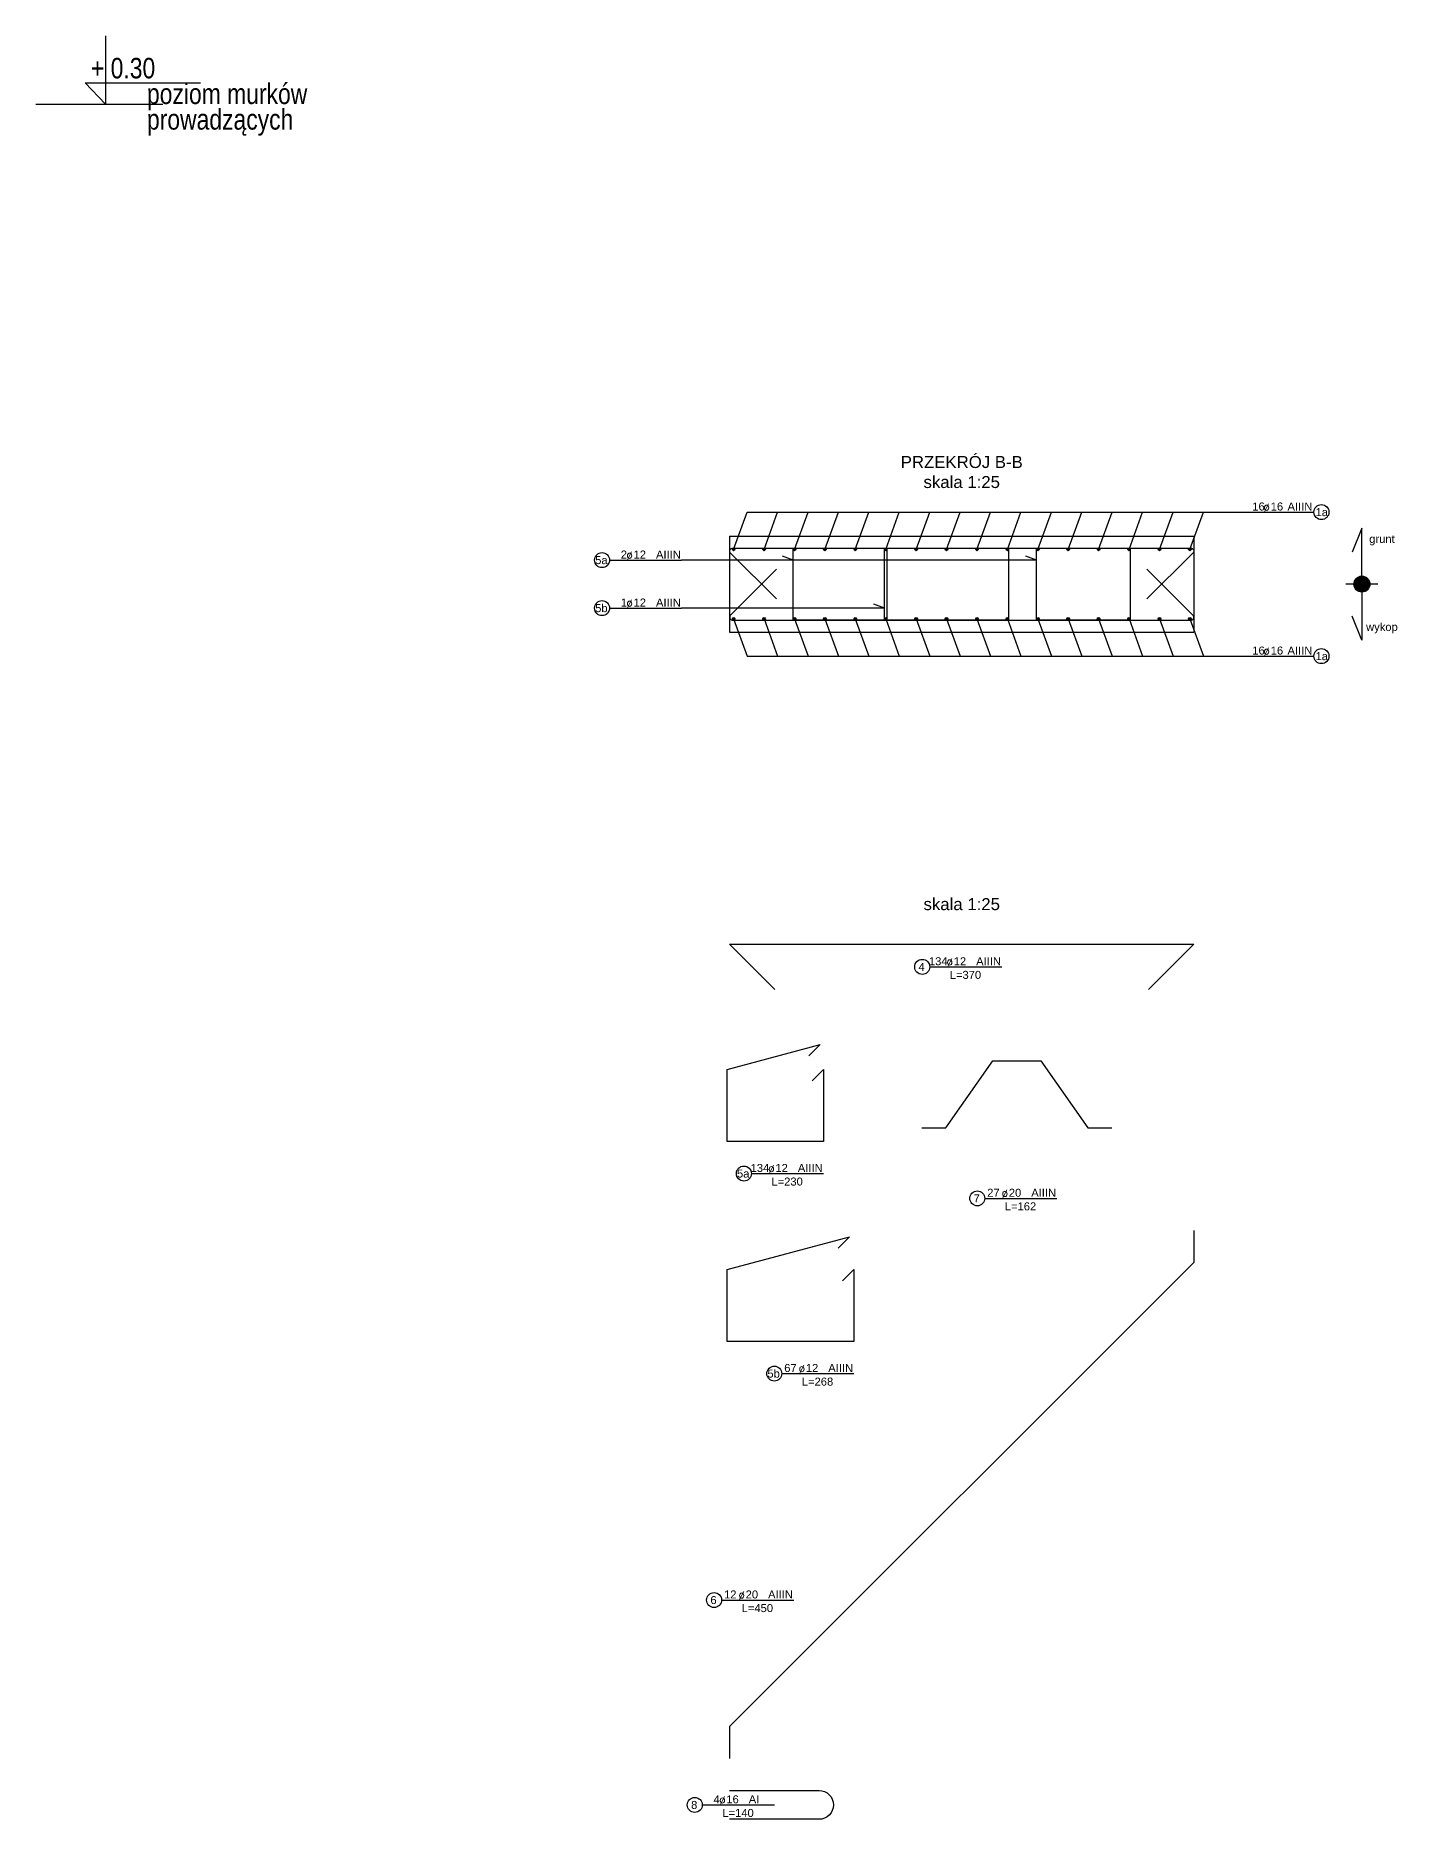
# Model space of a CAD drawing. Extents: x -5033 to 9347, y -17890 to -2362.
# Drawn here: x 4526 to 5377, y -5730 to -4615 of the extents above; entities that cross this region are included whole.
import ezdxf
from ezdxf.enums import TextEntityAlignment as Align

# ---------------------------------------------------------------- set-up
doc = ezdxf.new("R2010")
doc.units = 0
doc.header["$MEASUREMENT"] = 0
for name, color, linetype in [('__SOL-KOTY_WYSOKOSCIOWE', 4, 'CONTINUOUS'), ('__SOL-OPISY', 4, 'CONTINUOUS'), ('__SOL-WIDOK', 4, 'CONTINUOUS'), ('__SOL-ZBROJENIE', 3, 'CONTINUOUS')]:
    doc.layers.add(name, color=color, linetype=linetype)
doc.styles.add('ARIAL', font='arial.ttf', dxfattribs={"height": 2.5})
doc.styles.add('SIMPLEX', font='SIMPLEX.SHX', dxfattribs={"width": 0.8})
doc.styles.get("Standard").update_dxf_attribs({"font": 'arial.ttf'})

# ---------------------------------------------------------------- blocks, each defined once
blk = doc.blocks.new('KOTA')
at = {"layer": '__SOL-KOTY_WYSOKOSCIOWE'}
for p, q in [((0, 33.35), (0, 0)), ((0, 0), (-9.85, 10.39)), ((-9.85, 10.39), (46.51, 10.39)), ((-34, 0), (28, 0))]:
    blk.add_line(p, q, dxfattribs=at)
at = {"layer": '__SOL-KOTY_WYSOKOSCIOWE', "style": 'ARIAL', "width": 0.8}
blk.add_attdef('RZEDNA', (500.47, 15.86), '', height=10.4, dxfattribs=at)
blk = doc.blocks.new('OPIS_PRAWY')
at = {"layer": '__SOL-OPISY'}
blk.add_line((0, 0), (90, 0), dxfattribs=at)
blk.add_circle((99.4, 0), 9.36, dxfattribs=at)
at = {"layer": '__SOL-OPISY', "style": 'SIMPLEX', "width": 0.9}
blk.add_text(' %%c ', height=10, dxfattribs=at).set_placement((20.9, 0.5))
at = {"layer": '__SOL-OPISY', "style": 'ARIAL', "width": 0.8}
blk.add_attdef('ILOSC', text='', height=10, dxfattribs=at).set_placement((27.1, 0.1), align=Align.RIGHT)
for tag, p in [('SREDNICA', (35.4, 0.1)), ('STAL', (58.4, 0.5))]:
    blk.add_attdef(tag, p, '', height=10, dxfattribs=at)
for tag, p in [('NUMER', (99.4, 0)), ('DLUGOSC', (52.8, -6.1))]:
    blk.add_attdef(tag, text='', height=10, dxfattribs=at).set_placement(p, align=Align.MIDDLE)
blk = doc.blocks.new('OPIS_LEWY')
at = {"layer": '__SOL-OPISY'}
blk.add_line((-90, 0), (0, 0), dxfattribs=at)
blk.add_circle((-99.4, 0), 9.36, dxfattribs=at)
at = {"layer": '__SOL-OPISY', "style": 'SIMPLEX', "width": 0.9}
blk.add_text(' %%c ', height=10, dxfattribs=at).set_placement((-75, 0.5))
at = {"layer": '__SOL-OPISY', "style": 'ARIAL', "width": 0.8}
for tag, p in [('NUMER', (-99.4, 0)), ('DLUGOSC', (-58.9, -6.6))]:
    blk.add_attdef(tag, text='', height=10, dxfattribs=at).set_placement(p, align=Align.MIDDLE)
blk.add_attdef('ILOSC', text='', height=10, dxfattribs=at).set_placement((-74, 0.1), align=Align.RIGHT)
for tag, p in [('SREDNICA', (-65.8, 0.1)), ('STAL', (-42.7, 0.3))]:
    blk.add_attdef(tag, p, '', height=10, dxfattribs=at)

msp = doc.modelspace()

# ---------------------------------------------------------------- hatches: boundary and pattern name
at = {"layer": '__SOL-OPISY'}
msp.add_hatch(color=256, dxfattribs=at).paths.add_polyline_path([(5360, -4958, 1), (5350, -4958, 1)])
at = {"layer": '__SOL-ZBROJENIE'}
for points in [[(4963.3, -4936.3, 1), (4961.7, -4936.3, 1)], [(4982.3, -4936.3, 1), (4980.7, -4936.3, 1)], [(5001.3, -4936.3, 1), (4999.7, -4936.3, 1)], [(5020.3, -4936.3, 1), (5018.7, -4936.3, 1)], [(5039.3, -4936.3, 1), (5037.7, -4936.3, 1)], [(5058.3, -4936.3, 1), (5056.7, -4936.3, 1)], [(5077.3, -4936.3, 1), (5075.7, -4936.3, 1)], [(5096.3, -4936.3, 1), (5094.7, -4936.3, 1)], [(5115.3, -4936.3, 1), (5113.7, -4936.3, 1)], [(5134.3, -4936.3, 1), (5132.7, -4936.3, 1)], [(5153.3, -4936.3, 1), (5151.7, -4936.3, 1)], [(5172.3, -4936.3, 1), (5170.7, -4936.3, 1)], [(5191.3, -4936.3, 1), (5189.7, -4936.3, 1)], [(5210.3, -4936.3, 1), (5208.7, -4936.3, 1)], [(5229.3, -4936.3, 1), (5227.7, -4936.3, 1)], [(5248.3, -4936.3, 1), (5246.7, -4936.3, 1)], [(4963.3, -4979.7, 1), (4961.7, -4979.7, 1)], [(4982.3, -4979.7, 1), (4980.7, -4979.7, 1)], [(5001.3, -4979.7, 1), (4999.7, -4979.7, 1)], [(5020.3, -4979.7, 1), (5018.7, -4979.7, 1)], [(5039.3, -4979.7, 1), (5037.7, -4979.7, 1)], [(5058.3, -4979.7, 1), (5056.7, -4979.7, 1)], [(5077.3, -4979.7, 1), (5075.7, -4979.7, 1)], [(5096.3, -4979.7, 1), (5094.7, -4979.7, 1)], [(5115.3, -4979.7, 1), (5113.7, -4979.7, 1)], [(5134.3, -4979.7, 1), (5132.7, -4979.7, 1)], [(5153.3, -4979.7, 1), (5151.7, -4979.7, 1)], [(5172.3, -4979.7, 1), (5170.7, -4979.7, 1)], [(5191.3, -4979.7, 1), (5189.7, -4979.7, 1)], [(5210.3, -4979.7, 1), (5208.7, -4979.7, 1)], [(5229.3, -4979.7, 1), (5227.7, -4979.7, 1)], [(5248.3, -4979.7, 1), (5246.7, -4979.7, 1)]]:
    msp.add_hatch(color=256, dxfattribs=at).paths.add_polyline_path(points)

# ---------------------------------------------------------------- linework, layer by layer
at = {"layer": '__SOL-OPISY'}
for p, q in [((4962.5, -4936.3), (4970.98, -4913)), ((4970.98, -4913), (5280, -4913)), ((4981.5, -4936.3), (4989.98, -4913)), ((5000.5, -4936.3), (5008.98, -4913)), ((5019.5, -4936.3), (5027.98, -4913)), ((5038.5, -4936.3), (5046.98, -4913)), ((5057.5, -4936.3), (5065.98, -4913)), ((5076.5, -4936.3), (5084.98, -4913)), ((5095.5, -4936.3), (5103.98, -4913)), ((5114.5, -4936.3), (5122.98, -4913)), ((5133.5, -4936.3), (5141.98, -4913)), ((5152.5, -4936.3), (5160.98, -4913)), ((5171.5, -4936.3), (5179.98, -4913)), ((5190.5, -4936.3), (5198.98, -4913)), ((5209.5, -4936.3), (5217.98, -4913)), ((5228.5, -4936.3), (5236.98, -4913)), ((5247.5, -4936.3), (5255.98, -4913)), ((5355, -4923), (5349, -4938)), ((5355, -4958), (5355, -4923)), ((5151.7, -4943), (4930, -4943)), ((4999.7, -4943), (4993.12, -4940.61)), ((5151.7, -4943), (5145.12, -4940.61)), ((5365, -4958), (5345, -4958)), ((5355, -4958), (5355, -4993)), ((5056.7, -4973), (4930, -4973)), ((4962.5, -4979.7), (4970.98, -5003)), ((4981.5, -4979.7), (4989.98, -5003)), ((5000.5, -4979.7), (5008.98, -5003)), ((5019.5, -4979.7), (5027.98, -5003)), ((5038.5, -4979.7), (5046.98, -5003)), ((5056.7, -4973), (5050.12, -4970.61)), ((5057.5, -4979.7), (5065.98, -5003)), ((5076.5, -4979.7), (5084.98, -5003)), ((5095.5, -4979.7), (5103.98, -5003)), ((5114.5, -4979.7), (5122.98, -5003)), ((5133.5, -4979.7), (5141.98, -5003)), ((5152.5, -4979.7), (5160.98, -5003)), ((5171.5, -4979.7), (5179.98, -5003)), ((5190.5, -4979.7), (5198.98, -5003)), ((5209.5, -4979.7), (5217.98, -5003)), ((5228.5, -4979.7), (5236.98, -5003)), ((5247.5, -4979.7), (5255.98, -5003)), ((5355, -4993), (5349, -4978)), ((4970.98, -5003), (5280, -5003))]:
    msp.add_line(p, q, dxfattribs=at)
msp.add_circle((5355, -4958), 5, dxfattribs=at)
at = {"layer": '__SOL-WIDOK'}
for p, q in [((4960, -4928), (4960, -4988)), ((4960, -4928), (5250, -4928)), ((5250, -4928), (5250, -4988)), ((4960, -4988), (5250, -4988))]:
    msp.add_line(p, q, dxfattribs=at)
at = {"layer": '__SOL-ZBROJENIE'}
for points in [[(4989.28, -4967.28), (4961, -4939, -0.7), (4961.5, -4935.5), (5248.5, -4935.5, -0.7), (5249, -4939), (5220.72, -4967.28)], [(4989.28, -4967.28), (4961, -4939, -0.7), (4961.5, -4935.5), (5248.5, -4935.5, -0.7), (5249, -4939), (5220.72, -4967.28)], [(4989.28, -4948.72), (4961, -4977, 0.7), (4961.5, -4980.5), (5248.5, -4980.5, 0.7), (5249, -4977), (5220.72, -4948.72)], [(4989.28, -4948.72), (4961, -4977, 0.7), (4961.5, -4980.5), (5248.5, -4980.5, 0.7), (5249, -4977), (5220.72, -4948.72)], [(4960, -5711.78), (5015.86, -5711.78, -1), (5015.86, -5729.78), (4960, -5729.78)]]:
    msp.add_lwpolyline(points, format="xyb", dxfattribs=at)
for points in [[(5000.2, -4935.5), (5057.8, -4935.5, -0.414214), (5058.3, -4936), (5058.3, -4980, -0.414214), (5057.8, -4980.5), (5000.2, -4980.5, -0.414214), (4999.7, -4980), (4999.7, -4936, -0.414214)], [(5057.2, -4935.5), (5133.8, -4935.5, -0.414214), (5134.3, -4936), (5134.3, -4980, -0.414214), (5133.8, -4980.5), (5057.2, -4980.5, -0.414214), (5056.7, -4980), (5056.7, -4936, -0.414214)], [(5152.2, -4935.5), (5209.8, -4935.5, -0.414214), (5210.3, -4936), (5210.3, -4980, -0.414214), (5209.8, -4980.5), (5152.2, -4980.5, -0.414214), (5151.7, -4980), (5151.7, -4936, -0.414214)]]:
    msp.add_lwpolyline(points, format="xyb", close=True, dxfattribs=at)
for points in [[(4988.28, -5211.28), (4960, -5183), (5250, -5183), (5221.72, -5211.28)], [(5011.53, -5268.36), (5018.6, -5261.28), (5018.6, -5306.28), (4958.4, -5306.28), (4958.4, -5261.28), (5016.55, -5245.7), (5009.48, -5252.77)], [(5080, -5297.78), (5095, -5297.78), (5124.41, -5255.78), (5154.41, -5255.78), (5183.82, -5297.78), (5198.82, -5297.78)], [(5030.53, -5393.36), (5037.6, -5386.28), (5037.6, -5431.28), (4958.4, -5431.28), (4958.4, -5386.28), (5034.9, -5365.79), (5027.83, -5372.86)], [(5250, -5361.78), (5250, -5381.78), (4960, -5671.78), (4960, -5691.78)]]:
    msp.add_lwpolyline(points, dxfattribs=at)
for centre in [(4962.5, -4936.3), (4981.5, -4936.3), (5000.5, -4936.3), (5019.5, -4936.3), (5038.5, -4936.3), (5057.5, -4936.3), (5076.5, -4936.3), (5095.5, -4936.3), (5114.5, -4936.3), (5133.5, -4936.3), (5152.5, -4936.3), (5171.5, -4936.3), (5190.5, -4936.3), (5209.5, -4936.3), (5228.5, -4936.3), (5247.5, -4936.3), (4962.5, -4979.7), (4981.5, -4979.7), (5000.5, -4979.7), (5019.5, -4979.7), (5038.5, -4979.7), (5057.5, -4979.7), (5076.5, -4979.7), (5095.5, -4979.7), (5114.5, -4979.7), (5133.5, -4979.7), (5152.5, -4979.7), (5171.5, -4979.7), (5190.5, -4979.7), (5209.5, -4979.7), (5228.5, -4979.7), (5247.5, -4979.7)]:
    msp.add_circle(centre, 0.8, dxfattribs=at)

# ---------------------------------------------------------------- block references
at = {"layer": '__SOL-KOTY_WYSOKOSCIOWE'}
ref = msp.add_blockref('KOTA', (4570, -4658), dxfattribs=dict(at, xscale=1.28, yscale=1.28, zscale=1.28))
ref.add_attrib('RZEDNA', '+ 0.30', (4561, -4642), dxfattribs={"height": 12.8, "style": 'ARIAL', "width": 0.8})
ref.add_attrib('OPIS1', 'poziom murków', (4596, -4658), dxfattribs={"height": 12.8, "style": 'ARIAL', "width": 0.8})
ref.add_attrib('OPIS2', 'prowadzących', (4596, -4674), dxfattribs={"height": 12.8, "style": 'ARIAL', "width": 0.8})
at = {"layer": '__SOL-OPISY'}
ref = msp.add_blockref('OPIS_PRAWY', (5280, -4913), dxfattribs=dict(at, xscale=0.5, yscale=0.5, zscale=0.5))
ref.add_attrib('ILOSC', '16', (5286.5, -4912), dxfattribs={"height": 5, "style": 'ARIAL'})
ref.add_attrib('SREDNICA', '16', (5298, -4912), dxfattribs={"height": 5, "style": 'ARIAL'})
ref.add_attrib('STAL', 'AIIIN', (5308.5, -4912), dxfattribs={"height": 5, "style": 'ARIAL'})
ref.add_attrib('NUMER', '1a', (5326, -4915.5), dxfattribs={"height": 5, "style": 'ARIAL'})
ref = msp.add_blockref('OPIS_LEWY', (4930, -4943), dxfattribs=dict(at, xscale=0.5, yscale=0.5, zscale=0.5))
ref.add_attrib('ILOSC', '2', (4892, -4942), dxfattribs={"height": 5, "style": 'ARIAL'})
ref.add_attrib('SREDNICA', '12', (4900, -4942), dxfattribs={"height": 5, "style": 'ARIAL'})
ref.add_attrib('STAL', 'AIIIN', (4914, -4942), dxfattribs={"height": 5, "style": 'ARIAL'})
ref.add_attrib('NUMER', '5a', (4876, -4945.5), dxfattribs={"height": 5, "style": 'ARIAL'})
ref = msp.add_blockref('OPIS_LEWY', (4930, -4973), dxfattribs=dict(at, xscale=0.5, yscale=0.5, zscale=0.5))
ref.add_attrib('ILOSC', '1', (4892, -4972), dxfattribs={"height": 5, "style": 'ARIAL'})
ref.add_attrib('SREDNICA', '12', (4900, -4972), dxfattribs={"height": 5, "style": 'ARIAL'})
ref.add_attrib('STAL', 'AIIIN', (4914, -4972), dxfattribs={"height": 5, "style": 'ARIAL'})
ref.add_attrib('NUMER', '5b', (4876, -4975.5), dxfattribs={"height": 5, "style": 'ARIAL'})
ref = msp.add_blockref('OPIS_PRAWY', (5280, -5003), dxfattribs=dict(at, xscale=0.5, yscale=0.5, zscale=0.5))
ref.add_attrib('ILOSC', '16', (5286.5, -5002), dxfattribs={"height": 5, "style": 'ARIAL'})
ref.add_attrib('SREDNICA', '16', (5298, -5002), dxfattribs={"height": 5, "style": 'ARIAL'})
ref.add_attrib('STAL', 'AIIIN', (5308.5, -5002), dxfattribs={"height": 5, "style": 'ARIAL'})
ref.add_attrib('NUMER', '1a', (5326, -5005.5), dxfattribs={"height": 5, "style": 'ARIAL'})
ref = msp.add_blockref('OPIS_LEWY', (5130, -5197.14), dxfattribs=dict(at, xscale=0.5, yscale=0.5, zscale=0.5))
ref.add_attrib('ILOSC', '134', (5084.5, -5196.14), dxfattribs={"height": 5, "style": 'ARIAL'})
ref.add_attrib('SREDNICA', '12', (5100, -5196.14), dxfattribs={"height": 5, "style": 'ARIAL'})
ref.add_attrib('DLUGOSC', 'L=370', (5097.5, -5204.64), dxfattribs={"height": 5, "style": 'ARIAL'})
ref.add_attrib('STAL', 'AIIIN', (5114, -5196.14), dxfattribs={"height": 5, "style": 'ARIAL'})
ref.add_attrib('NUMER', '4', (5078, -5199.64), dxfattribs={"height": 5, "style": 'ARIAL'})
ref = msp.add_blockref('OPIS_LEWY', (5018.6, -5326.28), dxfattribs=dict(at, xscale=0.5, yscale=0.5, zscale=0.5))
ref.add_attrib('ILOSC', '134', (4973.1, -5325.28), dxfattribs={"height": 5, "style": 'ARIAL'})
ref.add_attrib('SREDNICA', '12', (4988.6, -5325.28), dxfattribs={"height": 5, "style": 'ARIAL'})
ref.add_attrib('DLUGOSC', 'L=230', (4986.1, -5333.78), dxfattribs={"height": 5, "style": 'ARIAL'})
ref.add_attrib('STAL', 'AIIIN', (5002.6, -5325.28), dxfattribs={"height": 5, "style": 'ARIAL'})
ref.add_attrib('NUMER', '5a', (4964.6, -5328.78), dxfattribs={"height": 5, "style": 'ARIAL'})
ref = msp.add_blockref('OPIS_LEWY', (5164.41, -5341.78), dxfattribs=dict(at, xscale=0.5, yscale=0.5, zscale=0.5))
ref.add_attrib('ILOSC', '27', (5120.91, -5340.78), dxfattribs={"height": 5, "style": 'ARIAL'})
ref.add_attrib('SREDNICA', '20', (5134.41, -5340.78), dxfattribs={"height": 5, "style": 'ARIAL'})
ref.add_attrib('DLUGOSC', 'L=162', (5131.91, -5349.28), dxfattribs={"height": 5, "style": 'ARIAL'})
ref.add_attrib('STAL', 'AIIIN', (5148.41, -5340.78), dxfattribs={"height": 5, "style": 'ARIAL'})
ref.add_attrib('NUMER', '7', (5112.41, -5344.28), dxfattribs={"height": 5, "style": 'ARIAL'})
ref = msp.add_blockref('OPIS_LEWY', (5037.6, -5451.28), dxfattribs=dict(at, xscale=0.5, yscale=0.5, zscale=0.5))
ref.add_attrib('ILOSC', '67', (4994.1, -5450.28), dxfattribs={"height": 5, "style": 'ARIAL'})
ref.add_attrib('SREDNICA', '12', (5007.6, -5450.28), dxfattribs={"height": 5, "style": 'ARIAL'})
ref.add_attrib('DLUGOSC', 'L=268', (5005.1, -5458.78), dxfattribs={"height": 5, "style": 'ARIAL'})
ref.add_attrib('STAL', 'AIIIN', (5021.6, -5450.28), dxfattribs={"height": 5, "style": 'ARIAL'})
ref.add_attrib('NUMER', '5b', (4983.6, -5453.78), dxfattribs={"height": 5, "style": 'ARIAL'})
ref = msp.add_blockref('OPIS_LEWY', (5000, -5592.78), dxfattribs=dict(at, xscale=0.5, yscale=0.5, zscale=0.5))
ref.add_attrib('ILOSC', '12', (4956.5, -5591.78), dxfattribs={"height": 5, "style": 'ARIAL'})
ref.add_attrib('SREDNICA', '20', (4970, -5591.78), dxfattribs={"height": 5, "style": 'ARIAL'})
ref.add_attrib('DLUGOSC', 'L=450', (4967.5, -5600.28), dxfattribs={"height": 5, "style": 'ARIAL'})
ref.add_attrib('STAL', 'AIIIN', (4984, -5591.78), dxfattribs={"height": 5, "style": 'ARIAL'})
ref.add_attrib('NUMER', '6', (4948, -5595.28), dxfattribs={"height": 5, "style": 'ARIAL'})
ref = msp.add_blockref('OPIS_LEWY', (4987.93, -5720.78), dxfattribs=dict(at, xscale=0.5, yscale=0.5, zscale=0.5))
ref.add_attrib('ILOSC', '4', (4949.93, -5719.78), dxfattribs={"height": 5, "style": 'ARIAL'})
ref.add_attrib('SREDNICA', '16', (4957.93, -5719.78), dxfattribs={"height": 5, "style": 'ARIAL'})
ref.add_attrib('DLUGOSC', 'L=140', (4955.43, -5728.28), dxfattribs={"height": 5, "style": 'ARIAL'})
ref.add_attrib('STAL', 'AI', (4971.93, -5719.78), dxfattribs={"height": 5, "style": 'ARIAL'})
ref.add_attrib('NUMER', '8', (4935.93, -5723.28), dxfattribs={"height": 5, "style": 'ARIAL'})

# ---------------------------------------------------------------- texts
at = {"layer": '__SOL-OPISY', "width": 2500, "attachment_point": 5}
for s, insert, char_height in [('PRZEKRÓJ B-B\\Pskala 1:25\\P', (5105, -4888), 7.5), ('grunt\\P', (5367.5, -4930.5), 5), ('wykop\\P', (5367.5, -4985.5), 5), ('skala 1:25\\P', (5105, -5158), 7.5)]:
    msp.add_mtext(s, dxfattribs=dict(at, insert=insert, char_height=char_height))

doc.saveas('drawing.dxf')
